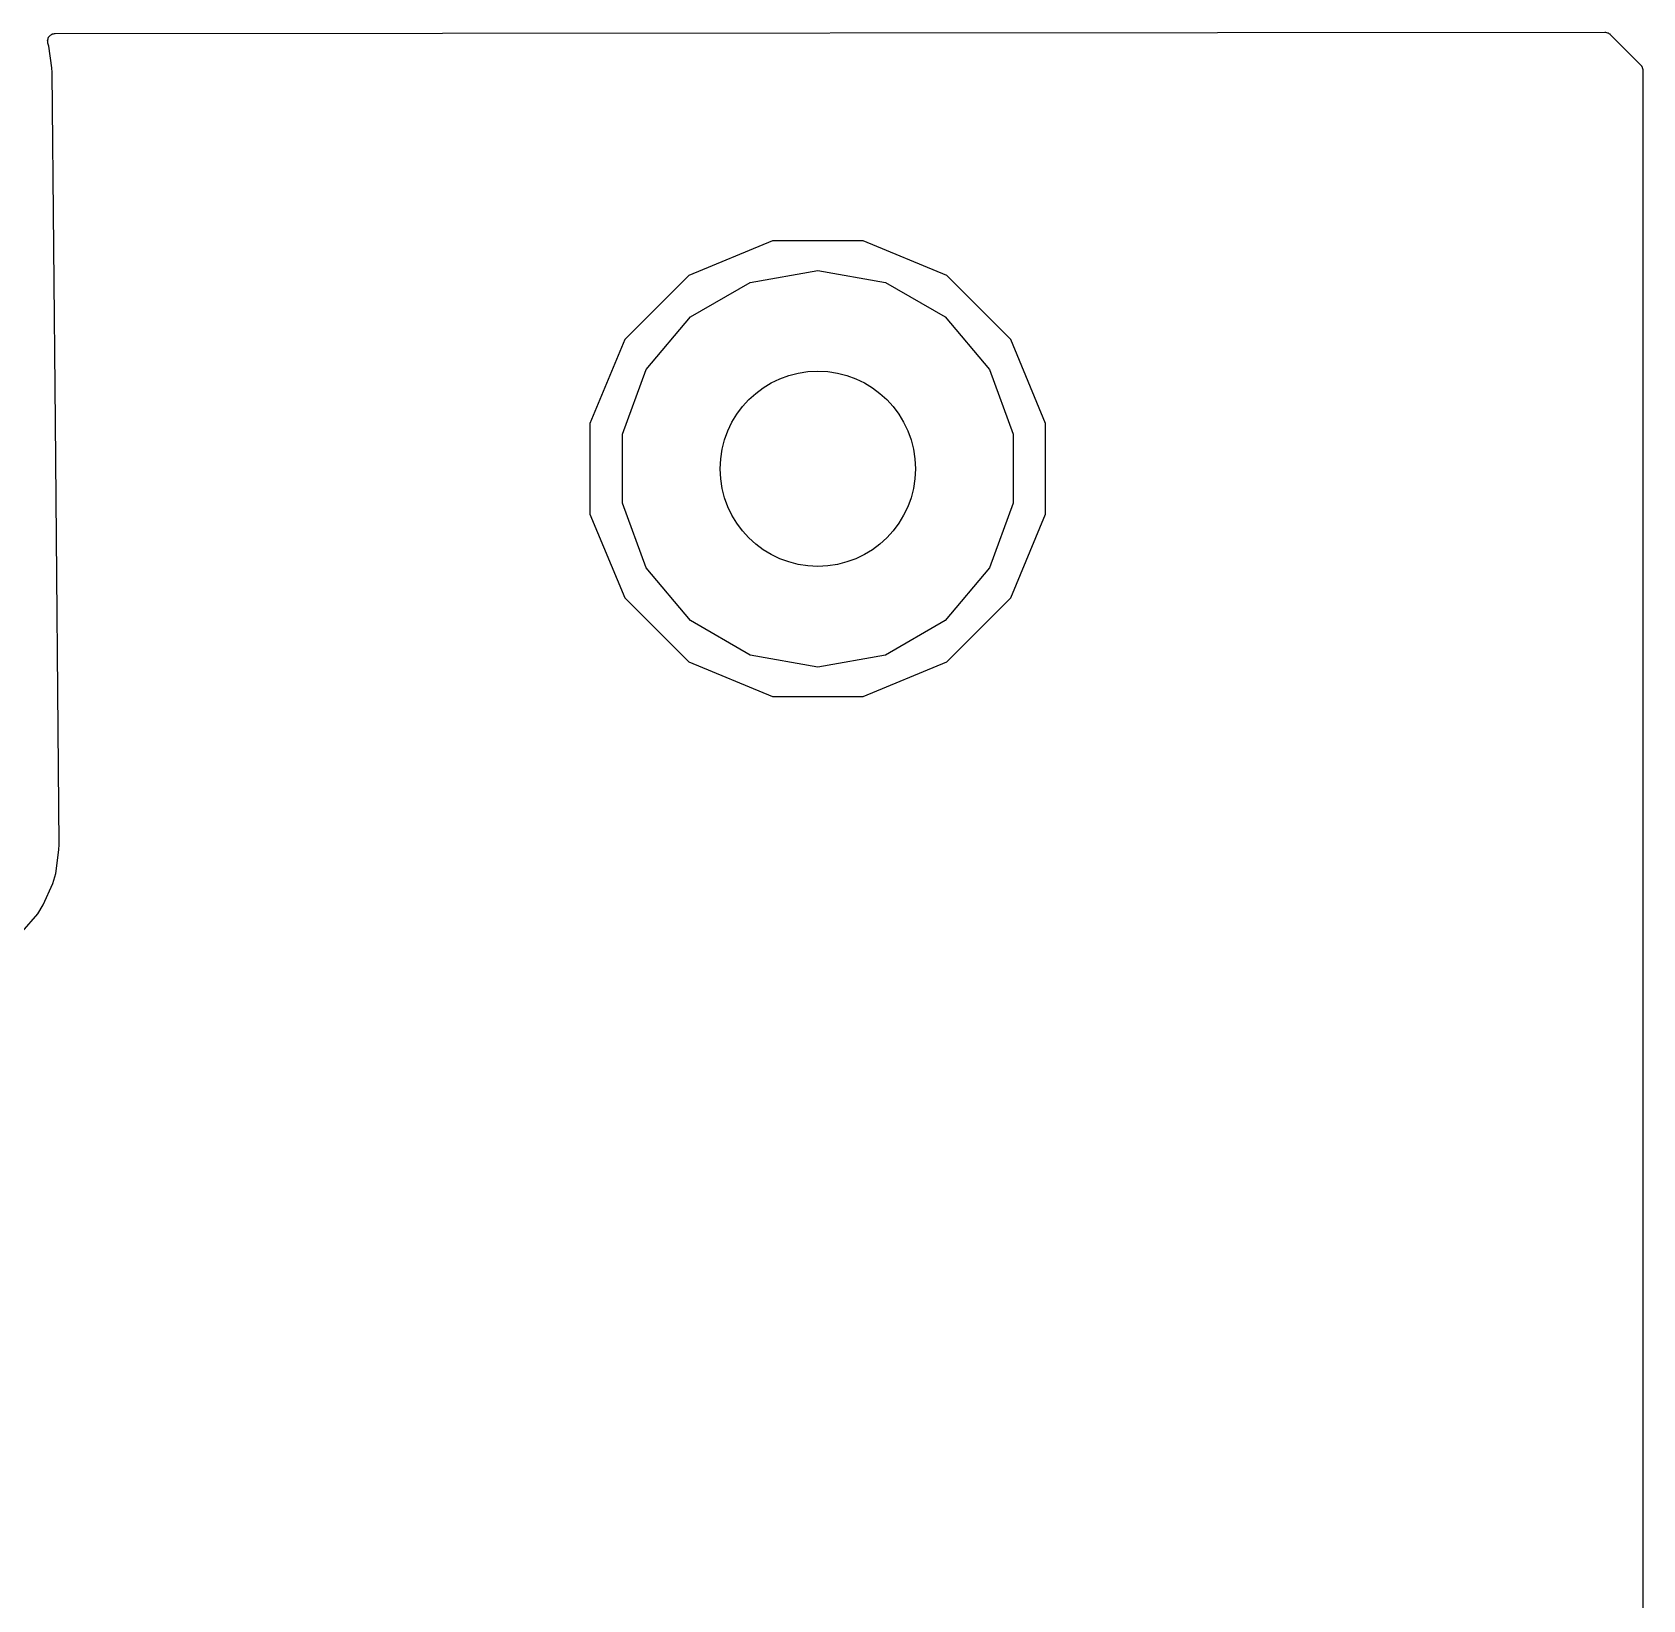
# Model space of a CAD drawing. Extents: x 82 to 161, y -171 to -33.
# Drawn here: x 123.44 to 160.55, y -68.86 to -32.74 of the extents above; entities that cross this region are included whole.
import ezdxf

# ---------------------------------------------------------------- set-up
doc = ezdxf.new("R2010")
doc.units = 0
doc.header["$MEASUREMENT"] = 0
doc.layers.add('BLACK', color=7, linetype='CONTINUOUS')

msp = doc.modelspace()

# ---------------------------------------------------------------- linework, layer by layer
at = {"layer": 'BLACK', "linetype": 'CONTINUOUS'}
for p, q in [((123.792, -32.9313), (123.794, -32.9232)), ((123.794, -32.9534), (123.792, -32.9313)), ((123.794, -32.9149), (123.802, -32.894)), ((123.794, -32.9232), (123.794, -32.9149)), ((123.794, -32.9757), (123.794, -32.9534)), ((123.797, -32.9835), (123.794, -32.9757)), ((123.798, -32.9918), (123.797, -32.9835)), ((123.817, -33.0612), (123.798, -32.9918)), ((123.802, -32.894), (123.807, -32.8724)), ((123.807, -32.8724), (123.812, -32.8656)), ((123.812, -32.8656), (123.815, -32.8578)), ((123.815, -32.8578), (123.829, -32.8407)), ((123.829, -32.8407), (123.842, -32.8224)), ((123.842, -32.8224), (123.849, -32.8176)), ((123.849, -32.8176), (123.854, -32.8112)), ((123.854, -32.8112), (123.873, -32.8001)), ((123.873, -32.8001), (123.891, -32.7871)), ((123.891, -32.7871), (123.899, -32.7849)), ((123.899, -32.7849), (123.906, -32.7808)), ((123.906, -32.7808), (123.928, -32.7769)), ((123.928, -32.7769), (123.95, -32.771)), ((123.95, -32.771), (123.958, -32.7716)), ((123.958, -32.7716), (123.966, -32.7702)), ((123.966, -32.7702), (159.68, -32.7408)), ((159.68, -32.7408), (159.687, -32.7422)), ((159.687, -32.7422), (159.695, -32.7415)), ((159.695, -32.7415), (159.717, -32.7474)), ((159.717, -32.7474), (159.74, -32.7513)), ((159.74, -32.7513), (159.746, -32.7552)), ((159.746, -32.7552), (159.754, -32.7572)), ((159.754, -32.7572), (159.773, -32.7703)), ((159.773, -32.7703), (159.792, -32.7817)), ((159.792, -32.7817), (159.797, -32.7876)), ((159.797, -32.7876), (159.804, -32.7921)), ((159.804, -32.7921), (160.502, -33.4906)), ((123.887, -33.5583), (123.817, -33.0612)), ((123.895, -33.6669), (123.887, -33.5583)), ((123.969, -41.7215), (123.895, -33.6669)), ((160.502, -33.4906), (160.507, -33.4969)), ((160.507, -33.4969), (160.513, -33.5019)), ((160.513, -33.5019), (160.524, -33.5217)), ((160.524, -33.5217), (160.537, -33.5404)), ((160.537, -33.5404), (160.539, -33.5478)), ((160.539, -33.5478), (160.543, -33.5545)), ((160.543, -33.5545), (160.547, -33.577)), ((160.547, -33.577), (160.553, -33.5991)), ((160.553, -33.5991), (160.552, -33.6068)), ((160.552, -33.6068), (160.553, -33.6144)), ((160.553, -33.6144), (160.554, -170.411)), ((140.497, -37.549), (138.568, -38.3483)), ((142.586, -37.549), (140.497, -37.549)), ((144.515, -38.3483), (142.586, -37.549)), ((139.979, -38.5052), (141.541, -38.2296)), ((141.541, -38.2296), (143.104, -38.5052)), ((138.568, -38.3483), (137.091, -39.8251)), ((138.604, -39.2986), (139.979, -38.5052)), ((143.104, -38.5052), (144.479, -39.2986)), ((145.992, -39.8251), (144.515, -38.3483)), ((137.584, -40.5143), (138.604, -39.2986)), ((144.479, -39.2986), (145.499, -40.5143)), ((137.091, -39.8251), (136.291, -41.7547)), ((146.791, -41.7547), (145.992, -39.8251)), ((137.041, -42.0055), (137.584, -40.5143)), ((145.499, -40.5143), (146.041, -42.0055)), ((124.059, -51.4608), (123.969, -41.7215)), ((136.291, -41.7547), (136.291, -43.8433)), ((146.791, -43.8433), (146.791, -41.7547)), ((137.041, -43.5925), (137.041, -42.0055)), ((146.041, -42.0055), (146.041, -43.5925)), ((137.584, -45.0837), (137.041, -43.5925)), ((146.041, -43.5925), (145.499, -45.0837)), ((136.291, -43.8433), (137.091, -45.7729)), ((145.992, -45.7729), (146.791, -43.8433)), ((138.604, -46.2994), (137.584, -45.0837)), ((145.499, -45.0837), (144.479, -46.2994)), ((137.091, -45.7729), (138.568, -47.2497)), ((144.515, -47.2497), (145.992, -45.7729)), ((139.979, -47.0928), (138.604, -46.2994)), ((144.479, -46.2994), (143.104, -47.0928)), ((141.541, -47.3684), (139.979, -47.0928)), ((143.104, -47.0928), (141.541, -47.3684)), ((138.568, -47.2497), (140.497, -48.049)), ((142.586, -48.049), (144.515, -47.2497)), ((140.497, -48.049), (142.586, -48.049)), ((123.978, -52.1258), (124.051, -51.58)), ((124.051, -51.58), (124.059, -51.4608)), ((123.913, -52.355), (123.978, -52.1258)), ((123.691, -52.8522), (123.913, -52.355)), ((123.207, -53.4732), (123.564, -53.0539)), ((123.564, -53.0539), (123.691, -52.8522))]:
    msp.add_line(p, q, dxfattribs=at)
at = {"layer": 'BLACK'}
msp.add_circle((141.541, -42.799), 2.25, dxfattribs=at)

doc.saveas('drawing.dxf')
